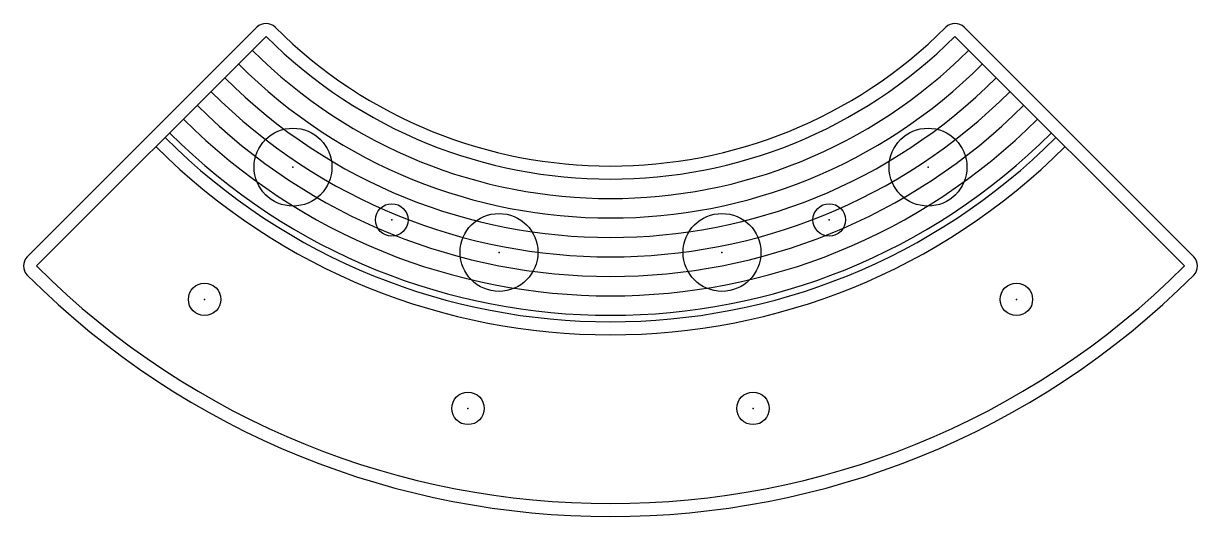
# Model space of a CAD drawing. Header units: millimetres. Extents: x -90 to 90, y -127 to -51.
import ezdxf

# ---------------------------------------------------------------- set-up
doc = ezdxf.new("R2010")
doc.units = ezdxf.units.MM
doc.layers.add('default', color=7, linetype='CONTINUOUS')
doc.layers.add('Surface', color=2, linetype='CONTINUOUS')

msp = doc.modelspace()

# ---------------------------------------------------------------- linework, layer by layer
at = {"layer": 'default', "color": 9, "linetype": 'CONTINUOUS'}
for p, q in [((-54.447222, -51.618795), (-89.802561, -86.974134)), ((54.447222, -51.618795), (89.802561, -86.974134))]:
    msp.add_line(p, q, dxfattribs=at)
at = {"layer": 'default', "color": 0, "linetype": 'CONTINUOUS'}
for p, q in [((-53.033009, -53.033009), (-88.388348, -88.388348)), ((53.033009, -53.033009), (88.388348, -88.388348))]:
    msp.add_line(p, q, dxfattribs=at)
at = {"layer": 'default', "color": 8, "linetype": 'CONTINUOUS'}
for centre, radius in [((-48.890181, -73.169326), 6), ((48.890181, -73.169326), 6), ((-33.676142, -81.301399), 2.5), ((33.676142, -81.301399), 2.5), ((-17.167948, -86.309105), 6), ((17.167948, -86.309105), 6), ((-62.501651, -93.540331), 2.5), ((62.501651, -93.540331), 2.5), ((-21.947661, -110.338344), 2.5), ((21.947661, -110.338344), 2.5)]:
    msp.add_circle(centre, radius, dxfattribs=at)
at = {"layer": 'default', "color": 9, "linetype": 'CONTINUOUS'}
for centre, radius, start, end in [((-53.033009, -53.033009), 2, 45, 135), ((0, 0), 73, 225, 315), ((53.033009, -53.033009), 2, 45, 135), ((-88.388348, -88.388348), 2, 135, 225), ((88.388348, -88.388348), 2, 315, 45), ((0, 0), 127, 225, 315)]:
    msp.add_arc(centre, radius, start, end, dxfattribs=at)
at = {"layer": 'default', "color": 0, "linetype": 'CONTINUOUS'}
for radius in [75, 125]:
    msp.add_arc((0, 0), radius, 225, 315, dxfattribs=at)
at = {"layer": 'default', "color": 10, "linetype": 'CONTINUOUS'}
msp.add_arc((0, 0), 99, 225, 315, dxfattribs=at)
at = {"layer": 'Surface', "color": 2, "linetype": 'CONTINUOUS'}
for radius in [78, 81, 84, 87, 90, 93, 97, 96]:
    msp.add_arc((0, 0), radius, 225, 315, dxfattribs=at)
at = {"layer": 'Surface', "color": 0, "linetype": 'CONTINUOUS'}
for p in [(-48.890181, -73.169326), (48.890181, -73.169326), (-33.676142, -81.301399), (33.676142, -81.301399), (-17.167948, -86.309105), (17.167948, -86.309105), (-62.501651, -93.540331), (62.501651, -93.540331), (-21.947661, -110.338344), (21.947661, -110.338344)]:
    msp.add_point(p, dxfattribs=at)

doc.saveas('drawing.dxf')
